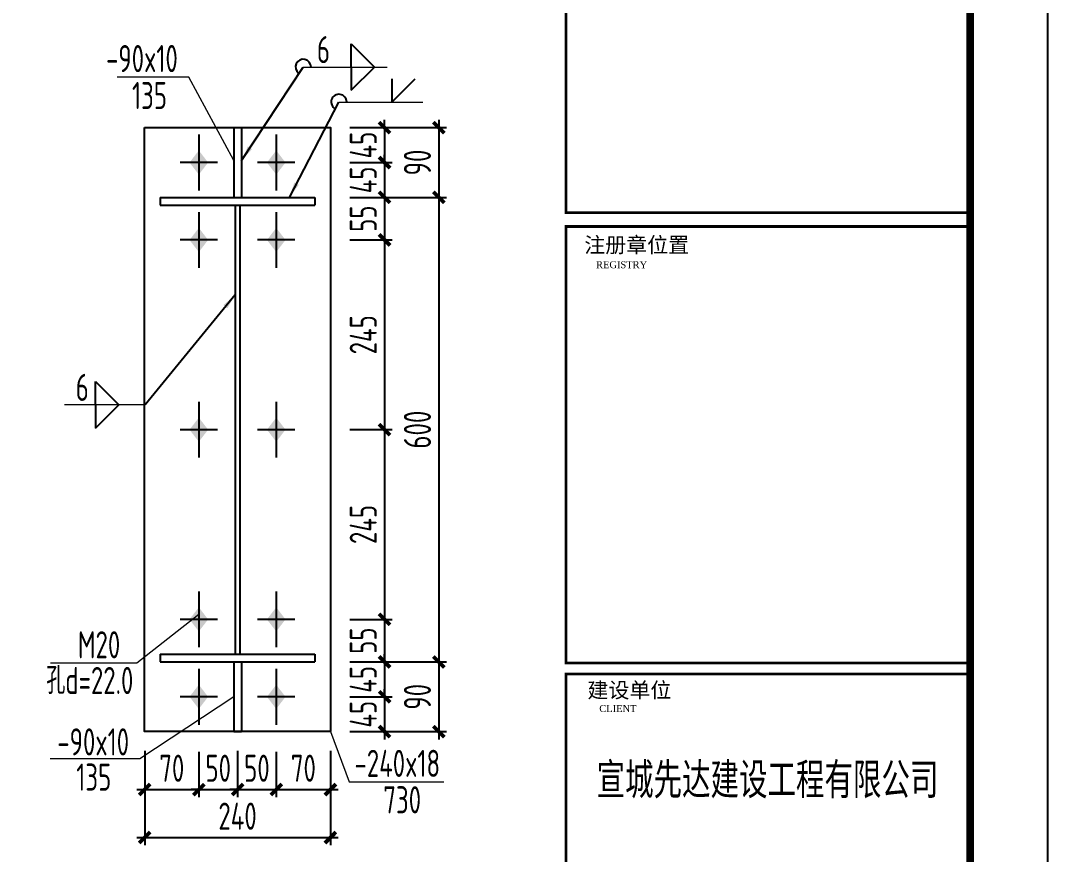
# Model space of a CAD drawing. Extents: x -3102990 to -851544, y -5293060 to -2540151.
# Drawn here: x -1282997 to -1269730, y -2650913 to -2640144 of the extents above; entities that cross this region are included whole.
import ezdxf

# ---------------------------------------------------------------- set-up
doc = ezdxf.new("R2010")
doc.units = 0
doc.header["$LTSCALE"] = 1000
doc.header["$PDMODE"] = 1
doc.linetypes.add('DOTE', pattern=[2.42, 2, -0.2, 0.02, -0.2])
doc.layers.get('0').update_dxf_attribs({"linetype": 'CONTINUOUS'})
doc.layers.get('Defpoints').update_dxf_attribs({"linetype": 'CONTINUOUS'})
for name, color, linetype in [('10', 7, 'CONTINUOUS'), ('AXIS', 253, 'DOTE'), ('COLU', 7, 'CONTINUOUS'), ('DIM', 3, 'CONTINUOUS'), ('PUB_TEXT', 7, 'CONTINUOUS'), ('PUB_TITLE', 4, 'CONTINUOUS'), ('TEXT', 7, 'CONTINUOUS'), ('WELD', 7, 'CONTINUOUS'), ('WIN', 3, 'CONTINUOUS')]:
    doc.layers.add(name, color=color, linetype=linetype)
doc.styles.add('GHF', font='times.ttf')
doc.styles.add('HZTXT', font='txt.shx', dxfattribs={"width": 0.7, "height": 300, "bigfont": 'hztxt.shx'})
doc.styles.add('STYLE1', font='simhei.ttf', dxfattribs={"width": 0.8})
doc.styles.add('TSSD_Dimension', font='tssdeng.shx', dxfattribs={"width": 0.7, "bigfont": 'Hztxt.shx'})
doc.styles.add('TSSD_Rein', font='Tssdeng.shx', dxfattribs={"width": 0.75, "bigfont": 'hztxt.shx'})
doc.dimstyles.new('TSSD_10_100', dxfattribs={"dimtxt": 350, "dimasz": 100, "dimexe": 100, "dimexo": 250, "dimgap": 100, "dimtad": 1, "dimdec": 0, "dimlfac": 0.1, "dimzin": 0, "dimdsep": 46, "dimtxsty": 'TSSD_Dimension', "dimblk": 'ARCHTICK', "dimcen": 0, "dimdle": 100, "dimclrt": 7, "dimadec": 0, "dimazin": 0, "dimtfac": 1, "dimtdec": 0, "dimtix": 1, "dimtmove": 2, "dimatfit": 3, "dimldrblk": 'ARCHTICK', "dimfxl": 1, "dimtolj": 1, "dimtzin": 0, "dimarcsym": 0})
doc.dimstyles.new('TSSD_LEADER_STYLE_200.0', dxfattribs={"dimtxt": 700, "dimasz": 200, "dimexe": 200, "dimexo": 500, "dimgap": 0.09, "dimtad": 0, "dimtih": 1, "dimtoh": 1, "dimdec": 4, "dimzin": 0, "dimdsep": 46, "dimtxsty": 'Standard', "dimcen": 0.09, "dimdle": 200, "dimclrt": 7, "dimadec": 0, "dimazin": 0, "dimtfac": 1, "dimtdec": 4, "dimtofl": 0, "dimtmove": 0, "dimatfit": 3, "dimfxl": 1, "dimtolj": 1, "dimtzin": 0, "dimarcsym": 0})

# ---------------------------------------------------------------- blocks, each defined once
blk = doc.blocks.new('A$C5C7C78FF')
at = {"layer": '10', "color": 0}
blk.add_solid([(27, -141, -192), (-73, -11, -192), (127, -11, -192), (27, 119, -192)], dxfattribs=at)
at = {"layer": 'AXIS', "color": 0, "linetype": 'ByBlock'}
for p, q in [((27, -311, -192), (27, 289, -192)), ((227, -11, -192), (-173, -11, -192))]:
    blk.add_line(p, q, dxfattribs=at)
blk = doc.blocks.new('_ArchTick')
at = {"color": 0, "const_width": 0.5}
blk.add_lwpolyline([(-0.71, -0.71), (0.71, 0.71)], dxfattribs=at)
blk = doc.blocks.new('*D248')
at = {"layer": 'Defpoints', "color": 0}
for p in [(-1278993, -2641527), (-1278993, -2641977), (-1278294, -2641977)]:
    blk.add_point(p, dxfattribs=at)
at = {"layer": 'DIM', "color": 0, "lineweight": -2}
for p, q in [((-1278743, -2641527), (-1278194, -2641527)), ((-1278294, -2641527), (-1278294, -2641427)), ((-1278294, -2641527), (-1278294, -2641977)), ((-1278743, -2641977), (-1278194, -2641977)), ((-1278294, -2641977), (-1278294, -2642077))]:
    blk.add_line(p, q, dxfattribs=at)
at = {"layer": 'DIM', "color": 0, "lineweight": -2, "xscale": 100, "yscale": 100, "zscale": 100}
for p, rotation in [((-1278294, -2641527), 270), ((-1278294, -2641977), 90)]:
    blk.add_blockref('_ArchTick', p, dxfattribs=dict(at, rotation=rotation))
at = {"layer": 'DIM', "color": 7, "insert": (-1278569, -2641752), "char_height": 350, "attachment_point": 5, "rotation": 90, "style": 'TSSD_Dimension'}
blk.add_mtext('\\A1;45', dxfattribs=at)
blk = doc.blocks.new('*D249')
at = {"layer": 'Defpoints', "color": 0}
for p in [(-1278993, -2641977), (-1278993, -2642427), (-1278294, -2642427)]:
    blk.add_point(p, dxfattribs=at)
at = {"layer": 'DIM', "color": 0, "lineweight": -2}
for p, q in [((-1278294, -2641977), (-1278294, -2641877)), ((-1278743, -2641977), (-1278194, -2641977)), ((-1278294, -2641977), (-1278294, -2642427)), ((-1278743, -2642427), (-1278194, -2642427)), ((-1278294, -2642427), (-1278294, -2642527))]:
    blk.add_line(p, q, dxfattribs=at)
at = {"layer": 'DIM', "color": 0, "lineweight": -2, "xscale": 100, "yscale": 100, "zscale": 100}
for p, rotation in [((-1278294, -2641977), 270), ((-1278294, -2642427), 90)]:
    blk.add_blockref('_ArchTick', p, dxfattribs=dict(at, rotation=rotation))
at = {"layer": 'DIM', "color": 7, "insert": (-1278569, -2642202), "char_height": 350, "attachment_point": 5, "rotation": 90, "style": 'TSSD_Dimension'}
blk.add_mtext('\\A1;45', dxfattribs=at)
blk = doc.blocks.new('*D250')
at = {"layer": 'Defpoints', "color": 0}
for p in [(-1278993, -2642427), (-1278993, -2642977), (-1278294, -2642977)]:
    blk.add_point(p, dxfattribs=at)
at = {"layer": 'DIM', "color": 0, "lineweight": -2}
for p, q in [((-1278294, -2642327), (-1278294, -2643077)), ((-1278743, -2642427), (-1278194, -2642427)), ((-1278743, -2642977), (-1278194, -2642977))]:
    blk.add_line(p, q, dxfattribs=at)
at = {"layer": 'DIM', "color": 0, "lineweight": -2, "xscale": 100, "yscale": 100, "zscale": 100}
for p, rotation in [((-1278294, -2642427), 90), ((-1278294, -2642977), 270)]:
    blk.add_blockref('_ArchTick', p, dxfattribs=dict(at, rotation=rotation))
at = {"layer": 'DIM', "color": 7, "insert": (-1278569, -2642702), "char_height": 350, "attachment_point": 5, "rotation": 90, "style": 'TSSD_Dimension'}
blk.add_mtext('\\A1;55', dxfattribs=at)
blk = doc.blocks.new('*D251')
at = {"layer": 'Defpoints', "color": 0}
for p in [(-1278993, -2647877), (-1278993, -2648427), (-1278294, -2648427)]:
    blk.add_point(p, dxfattribs=at)
at = {"layer": 'DIM', "color": 0, "lineweight": -2}
for p, q in [((-1278294, -2647777), (-1278294, -2648527)), ((-1278743, -2647877), (-1278194, -2647877)), ((-1278743, -2648427), (-1278194, -2648427))]:
    blk.add_line(p, q, dxfattribs=at)
at = {"layer": 'DIM', "color": 0, "lineweight": -2, "xscale": 100, "yscale": 100, "zscale": 100}
for p, rotation in [((-1278294, -2647877), 90), ((-1278294, -2648427), 270)]:
    blk.add_blockref('_ArchTick', p, dxfattribs=dict(at, rotation=rotation))
at = {"layer": 'DIM', "color": 7, "insert": (-1278569, -2648152), "char_height": 350, "attachment_point": 5, "rotation": 90, "style": 'TSSD_Dimension'}
blk.add_mtext('\\A1;55', dxfattribs=at)
blk = doc.blocks.new('*D252')
at = {"layer": 'Defpoints', "color": 0}
for p in [(-1278993, -2648427), (-1278993, -2648877), (-1278294, -2648877)]:
    blk.add_point(p, dxfattribs=at)
at = {"layer": 'DIM', "color": 0, "lineweight": -2}
for p, q in [((-1278743, -2648427), (-1278194, -2648427)), ((-1278294, -2648427), (-1278294, -2648327)), ((-1278294, -2648427), (-1278294, -2648877)), ((-1278743, -2648877), (-1278194, -2648877)), ((-1278294, -2648877), (-1278294, -2648977))]:
    blk.add_line(p, q, dxfattribs=at)
at = {"layer": 'DIM', "color": 0, "lineweight": -2, "xscale": 100, "yscale": 100, "zscale": 100}
for p, rotation in [((-1278294, -2648427), 270), ((-1278294, -2648877), 90)]:
    blk.add_blockref('_ArchTick', p, dxfattribs=dict(at, rotation=rotation))
at = {"layer": 'DIM', "color": 7, "insert": (-1278569, -2648652), "char_height": 350, "attachment_point": 5, "rotation": 90, "style": 'TSSD_Dimension'}
blk.add_mtext('\\A1;45', dxfattribs=at)
blk = doc.blocks.new('*D253')
at = {"layer": 'Defpoints', "color": 0}
for p in [(-1278993, -2648877), (-1278993, -2649327), (-1278294, -2649327)]:
    blk.add_point(p, dxfattribs=at)
at = {"layer": 'DIM', "color": 0, "lineweight": -2}
for p, q in [((-1278294, -2648877), (-1278294, -2648777)), ((-1278743, -2648877), (-1278194, -2648877)), ((-1278294, -2648877), (-1278294, -2649327)), ((-1278743, -2649327), (-1278194, -2649327)), ((-1278294, -2649327), (-1278294, -2649427))]:
    blk.add_line(p, q, dxfattribs=at)
at = {"layer": 'DIM', "color": 0, "lineweight": -2, "xscale": 100, "yscale": 100, "zscale": 100}
for p, rotation in [((-1278294, -2648877), 270), ((-1278294, -2649327), 90)]:
    blk.add_blockref('_ArchTick', p, dxfattribs=dict(at, rotation=rotation))
at = {"layer": 'DIM', "color": 7, "insert": (-1278569, -2649102), "char_height": 350, "attachment_point": 5, "rotation": 90, "style": 'TSSD_Dimension'}
blk.add_mtext('\\A1;45', dxfattribs=at)
blk = doc.blocks.new('*D254')
at = {"layer": 'Defpoints', "color": 0}
for p in [(-1281393, -2649327), (-1280693, -2649337), (-1280693, -2650075)]:
    blk.add_point(p, dxfattribs=at)
at = {"layer": 'DIM', "color": 0, "lineweight": -2}
for p, q in [((-1281393, -2649577), (-1281393, -2650175)), ((-1280693, -2649587), (-1280693, -2650175)), ((-1281493, -2650075), (-1280593, -2650075))]:
    blk.add_line(p, q, dxfattribs=at)
at = {"layer": 'DIM', "color": 0, "lineweight": -2, "xscale": 100, "yscale": 100, "zscale": 100, "rotation": 180}
blk.add_blockref('_ArchTick', (-1281393, -2650075), dxfattribs=at)
at = {"layer": 'DIM', "color": 0, "lineweight": -2, "xscale": 100, "yscale": 100, "zscale": 100}
blk.add_blockref('_ArchTick', (-1280693, -2650075), dxfattribs=at)
at = {"layer": 'DIM', "color": 7, "insert": (-1281043, -2649800), "char_height": 350, "attachment_point": 5, "style": 'TSSD_Dimension'}
blk.add_mtext('\\A1;70', dxfattribs=at)
blk = doc.blocks.new('*D255')
at = {"layer": 'Defpoints', "color": 0}
for p in [(-1280693, -2649337), (-1280193, -2649327), (-1280193, -2650075)]:
    blk.add_point(p, dxfattribs=at)
at = {"layer": 'DIM', "color": 0, "lineweight": -2}
for p, q in [((-1280693, -2649587), (-1280693, -2650175)), ((-1280193, -2649577), (-1280193, -2650175)), ((-1280693, -2650075), (-1280793, -2650075)), ((-1280693, -2650075), (-1280193, -2650075)), ((-1280193, -2650075), (-1280093, -2650075))]:
    blk.add_line(p, q, dxfattribs=at)
at = {"layer": 'DIM', "color": 0, "lineweight": -2, "xscale": 100, "yscale": 100, "zscale": 100}
blk.add_blockref('_ArchTick', (-1280693, -2650075), dxfattribs=at)
at = {"layer": 'DIM', "color": 0, "lineweight": -2, "xscale": 100, "yscale": 100, "zscale": 100, "rotation": 180}
blk.add_blockref('_ArchTick', (-1280193, -2650075), dxfattribs=at)
at = {"layer": 'DIM', "color": 7, "insert": (-1280443, -2649800), "char_height": 350, "attachment_point": 5, "style": 'TSSD_Dimension'}
blk.add_mtext('\\A1;50', dxfattribs=at)
blk = doc.blocks.new('*D256')
at = {"layer": 'Defpoints', "color": 0}
for p in [(-1280193, -2649327), (-1279693, -2649337), (-1279693, -2650075)]:
    blk.add_point(p, dxfattribs=at)
at = {"layer": 'DIM', "color": 0, "lineweight": -2}
for p, q in [((-1280193, -2649577), (-1280193, -2650175)), ((-1279693, -2649587), (-1279693, -2650175)), ((-1280193, -2650075), (-1280293, -2650075)), ((-1280193, -2650075), (-1279693, -2650075)), ((-1279693, -2650075), (-1279593, -2650075))]:
    blk.add_line(p, q, dxfattribs=at)
at = {"layer": 'DIM', "color": 0, "lineweight": -2, "xscale": 100, "yscale": 100, "zscale": 100}
blk.add_blockref('_ArchTick', (-1280193, -2650075), dxfattribs=at)
at = {"layer": 'DIM', "color": 0, "lineweight": -2, "xscale": 100, "yscale": 100, "zscale": 100, "rotation": 180}
blk.add_blockref('_ArchTick', (-1279693, -2650075), dxfattribs=at)
at = {"layer": 'DIM', "color": 7, "insert": (-1279943, -2649800), "char_height": 350, "attachment_point": 5, "style": 'TSSD_Dimension'}
blk.add_mtext('\\A1;50', dxfattribs=at)
blk = doc.blocks.new('*D257')
at = {"layer": 'Defpoints', "color": 0}
for p in [(-1279693, -2649337), (-1278993, -2649327), (-1278993, -2650075)]:
    blk.add_point(p, dxfattribs=at)
at = {"layer": 'DIM', "color": 0, "lineweight": -2}
for p, q in [((-1279693, -2649587), (-1279693, -2650175)), ((-1278993, -2649577), (-1278993, -2650175)), ((-1279793, -2650075), (-1278893, -2650075))]:
    blk.add_line(p, q, dxfattribs=at)
at = {"layer": 'DIM', "color": 0, "lineweight": -2, "xscale": 100, "yscale": 100, "zscale": 100, "rotation": 180}
blk.add_blockref('_ArchTick', (-1279693, -2650075), dxfattribs=at)
at = {"layer": 'DIM', "color": 0, "lineweight": -2, "xscale": 100, "yscale": 100, "zscale": 100}
blk.add_blockref('_ArchTick', (-1278993, -2650075), dxfattribs=at)
at = {"layer": 'DIM', "color": 7, "insert": (-1279343, -2649800), "char_height": 350, "attachment_point": 5, "style": 'TSSD_Dimension'}
blk.add_mtext('\\A1;70', dxfattribs=at)
blk = doc.blocks.new('*D258')
at = {"layer": 'Defpoints', "color": 0}
for p in [(-1281393, -2649327), (-1278993, -2649327), (-1278993, -2650694)]:
    blk.add_point(p, dxfattribs=at)
at = {"layer": 'DIM', "color": 0, "lineweight": -2}
for p, q in [((-1281393, -2649577), (-1281393, -2650794)), ((-1278993, -2649577), (-1278993, -2650794)), ((-1281493, -2650694), (-1278893, -2650694))]:
    blk.add_line(p, q, dxfattribs=at)
at = {"layer": 'DIM', "color": 0, "lineweight": -2, "xscale": 100, "yscale": 100, "zscale": 100, "rotation": 180}
blk.add_blockref('_ArchTick', (-1281393, -2650694), dxfattribs=at)
at = {"layer": 'DIM', "color": 0, "lineweight": -2, "xscale": 100, "yscale": 100, "zscale": 100}
blk.add_blockref('_ArchTick', (-1278993, -2650694), dxfattribs=at)
at = {"layer": 'DIM', "color": 7, "insert": (-1280193, -2650419), "char_height": 350, "attachment_point": 5, "style": 'TSSD_Dimension'}
blk.add_mtext('\\A1;240', dxfattribs=at)
blk = doc.blocks.new('_WELD004')
at = {"color": 0, "linetype": 'ByBlock'}
for p, q in [((0, 1), (1, 0)), ((0, 0), (0, 1))]:
    blk.add_line(p, q, dxfattribs=at)
blk = doc.blocks.new('*D259')
at = {"layer": 'Defpoints', "color": 0}
for p in [(-1278993, -2641527), (-1278993, -2642427), (-1277594, -2642427)]:
    blk.add_point(p, dxfattribs=at)
at = {"layer": 'DIM', "color": 0, "lineweight": -2}
for p, q in [((-1278743, -2641527), (-1277494, -2641527)), ((-1277594, -2641427), (-1277594, -2642527)), ((-1278743, -2642427), (-1277494, -2642427))]:
    blk.add_line(p, q, dxfattribs=at)
at = {"layer": 'DIM', "color": 0, "lineweight": -2, "xscale": 100, "yscale": 100, "zscale": 100}
for p, rotation in [((-1277594, -2641527), 90), ((-1277594, -2642427), 270)]:
    blk.add_blockref('_ArchTick', p, dxfattribs=dict(at, rotation=rotation))
at = {"layer": 'DIM', "color": 7, "insert": (-1277869, -2641977), "char_height": 350, "attachment_point": 5, "rotation": 90, "style": 'TSSD_Dimension'}
blk.add_mtext('\\A1;90', dxfattribs=at)
blk = doc.blocks.new('*D260')
at = {"layer": 'Defpoints', "color": 0}
for p in [(-1278993, -2648427), (-1278993, -2649327), (-1277594, -2649327)]:
    blk.add_point(p, dxfattribs=at)
at = {"layer": 'DIM', "color": 0, "lineweight": -2}
for p, q in [((-1278743, -2648427), (-1277494, -2648427)), ((-1277594, -2648327), (-1277594, -2649427)), ((-1278743, -2649327), (-1277494, -2649327))]:
    blk.add_line(p, q, dxfattribs=at)
at = {"layer": 'DIM', "color": 0, "lineweight": -2, "xscale": 100, "yscale": 100, "zscale": 100}
for p, rotation in [((-1277594, -2648427), 90), ((-1277594, -2649327), 270)]:
    blk.add_blockref('_ArchTick', p, dxfattribs=dict(at, rotation=rotation))
at = {"layer": 'DIM', "color": 7, "insert": (-1277869, -2648877), "char_height": 350, "attachment_point": 5, "rotation": 90, "style": 'TSSD_Dimension'}
blk.add_mtext('\\A1;90', dxfattribs=at)
blk = doc.blocks.new('*D261')
at = {"layer": 'Defpoints', "color": 0}
for p in [(-1278993, -2642427), (-1278993, -2648427), (-1277594, -2648427)]:
    blk.add_point(p, dxfattribs=at)
at = {"layer": 'DIM', "color": 0, "lineweight": -2}
for p, q in [((-1277594, -2642327), (-1277594, -2648527)), ((-1278743, -2642427), (-1277494, -2642427)), ((-1278743, -2648427), (-1277494, -2648427))]:
    blk.add_line(p, q, dxfattribs=at)
at = {"layer": 'DIM', "color": 0, "lineweight": -2, "xscale": 100, "yscale": 100, "zscale": 100}
for p, rotation in [((-1277594, -2642427), 90), ((-1277594, -2648427), 270)]:
    blk.add_blockref('_ArchTick', p, dxfattribs=dict(at, rotation=rotation))
at = {"layer": 'DIM', "color": 7, "insert": (-1277869, -2645427), "char_height": 350, "attachment_point": 5, "rotation": 90, "style": 'TSSD_Dimension'}
blk.add_mtext('\\A1;600', dxfattribs=at)
blk = doc.blocks.new('*D262')
at = {"layer": 'Defpoints', "color": 0, "ltscale": 1.5}
for p in [(-1278992, -2642977), (-1278993, -2645427, -288), (-1278294, -2645427)]:
    blk.add_point(p, dxfattribs=at)
at = {"layer": 'DIM', "color": 0, "lineweight": -2, "ltscale": 1.5}
for p, q in [((-1278294, -2642877), (-1278294, -2645527)), ((-1278742, -2642977), (-1278194, -2642977)), ((-1278743, -2645427), (-1278194, -2645427))]:
    blk.add_line(p, q, dxfattribs=at)
at = {"layer": 'DIM', "color": 0, "lineweight": -2, "ltscale": 1.5, "xscale": 100, "yscale": 100, "zscale": 100}
for p, rotation in [((-1278294, -2642977), 90), ((-1278294, -2645427), 270)]:
    blk.add_blockref('_ArchTick', p, dxfattribs=dict(at, rotation=rotation))
at = {"layer": 'DIM', "color": 7, "lineweight": 5, "ltscale": 1.5, "insert": (-1278569, -2644202), "char_height": 350, "attachment_point": 5, "rotation": 90, "style": 'TSSD_Dimension'}
blk.add_mtext('\\A1;245', dxfattribs=at)
blk = doc.blocks.new('*D277')
at = {"layer": 'Defpoints', "color": 0, "ltscale": 1.5}
for p in [(-1278992, -2645427), (-1278993, -2647877, -288), (-1278294, -2647877)]:
    blk.add_point(p, dxfattribs=at)
at = {"layer": 'DIM', "color": 0, "lineweight": -2, "ltscale": 1.5}
for p, q in [((-1278294, -2645327), (-1278294, -2647977)), ((-1278742, -2645427), (-1278194, -2645427)), ((-1278743, -2647877), (-1278194, -2647877))]:
    blk.add_line(p, q, dxfattribs=at)
at = {"layer": 'DIM', "color": 0, "lineweight": -2, "ltscale": 1.5, "xscale": 100, "yscale": 100, "zscale": 100}
for p, rotation in [((-1278294, -2645427), 90), ((-1278294, -2647877), 270)]:
    blk.add_blockref('_ArchTick', p, dxfattribs=dict(at, rotation=rotation))
at = {"layer": 'DIM', "color": 7, "lineweight": 5, "ltscale": 1.5, "insert": (-1278569, -2646652), "char_height": 350, "attachment_point": 5, "rotation": 90, "style": 'TSSD_Dimension'}
blk.add_mtext('\\A1;245', dxfattribs=at)
blk = doc.blocks.new('A$C18BE6784')
at = {"layer": 'PUB_TITLE'}
blk.add_lwpolyline([(0, 0), (0, 42000), (89100, 42000), (89100, 0)], close=True, dxfattribs=at)
at = {"layer": 'PUB_TITLE', "const_width": 100}
blk.add_lwpolyline([(88100, 1000), (88100, 41000), (713, 41000), (713, 1000), (88100, 1000)], dxfattribs=at)
at = {"layer": 'PUB_TITLE', "color": 4, "const_width": 35.1}
for points in [[(82879, 30278), (88100, 30278), (88100, 35622), (82879, 35622)], [(82879, 30099), (88100, 30099), (88100, 24461), (82879, 24461)], [(82879, 24321), (88100, 24321), (88100, 13093), (82879, 13093)]]:
    blk.add_lwpolyline(points, close=True, dxfattribs=at)
at = {"layer": 'PUB_TEXT'}
for s, height, style, p in [('注册章位置', 198.6, 'STYLE1', (83116, 29762)), ('REGISTRY', 89.4, 'GHF', (83268, 29560)), ('建设单位', 198.6, 'STYLE1', (83157, 24012)), ('CLIENT', 89.4, 'GHF', (83310, 23829))]:
    blk.add_text(s, height=height, dxfattribs=dict(at, style=style)).set_placement(p)
at = {"layer": 'WIN', "color": 6, "style": 'HZTXT', "width": 0.8}
blk.add_text('宣城先达建设工程有限公司', height=460, dxfattribs=at).set_placement((83275, 22715))

msp = doc.modelspace()

# ---------------------------------------------------------------- linework, layer by layer
at = {"layer": 'COLU', "linetype": 'ByBlock', "lineweight": 9}
for p, q in [((-1280821.42, -2640874.01, -96), (-1281747.47, -2640874.01, -96)), ((-1280243.22, -2641952.27, -288), (-1280821.42, -2640874.01, -96)), ((-1280693.22, -2647814.04, -288), (-1281494.3, -2648443.65, -96)), ((-1280243.22, -2648877.27, -288), (-1281453.51, -2649676.38, -288)), ((-1278993.22, -2649327.27, -288), (-1278752.24, -2649975.79, -96)), ((-1281453.51, -2649676.38, -288), (-1282614.5, -2649676.38, -288)), ((-1278752.24, -2649975.79, -96), (-1277526.18, -2649975.79, -96))]:
    msp.add_line(p, q, dxfattribs=at)
at = {"layer": 'COLU', "linetype": 'ByBlock'}
for p, q in [((-1280243.22, -2641527.27, -288), (-1280243.22, -2642427.27, -288)), ((-1280143.22, -2641527.27, -288), (-1280143.22, -2642427.27, -288)), ((-1281193.22, -2642427.27, -288), (-1279193.22, -2642427.27, -288)), ((-1281193.22, -2642427.27, -288), (-1281193.22, -2642527.27, -288)), ((-1281193.22, -2642427.27, -288), (-1281193.22, -2642527.27, -288)), ((-1280243.22, -2642427.27, -288), (-1280143.22, -2642427.27, -288)), ((-1279193.22, -2642427.27, -288), (-1279193.22, -2642527.27, -288)), ((-1279193.22, -2642427.27, -288), (-1279193.22, -2642527.27, -288)), ((-1281193.22, -2642527.27, -288), (-1279193.22, -2642527.27, -288)), ((-1280223.22, -2642527.27, -288), (-1280223.22, -2648327.27, -288)), ((-1280163.22, -2642527.27, -288), (-1280163.22, -2648327.27, -288)), ((-1281193.22, -2648327.27, -288), (-1279193.22, -2648327.27, -288)), ((-1281193.22, -2648327.27, -288), (-1281193.22, -2648427.27, -288)), ((-1281193.22, -2648427.27, -288), (-1279193.22, -2648427.27, -288)), ((-1280243.22, -2648427.27, -288), (-1280243.22, -2649327.27, -288)), ((-1280143.22, -2648427.27, -288), (-1280143.22, -2649327.27, -288)), ((-1279193.22, -2648327.27, -288), (-1279193.22, -2648427.27, -288)), ((-1280243.22, -2649327.27, -288), (-1280143.22, -2649327.27, -288))]:
    msp.add_line(p, q, dxfattribs=at)
at = {"layer": 'COLU', "elevation": -288}
msp.add_lwpolyline([(-1281393.22, -2641527.27), (-1278993.22, -2641527.27), (-1278993.22, -2649327.27), (-1281393.22, -2649327.27)], close=True, dxfattribs=at)
at = {"layer": 'TEXT', "lineweight": 9}
msp.add_line((-1281494.3, -2648443.65, -96), (-1282611.09, -2648443.65, -96), dxfattribs=at)
at = {"layer": 'WELD', "lineweight": 9}
for p, q in [((-1279343.91, -2640744, -288), (-1278259.95, -2640744, -288)), ((-1278883.26, -2641196.22, -288), (-1277799.29, -2641196.22, -288)), ((-1281387.57, -2645105.95, -576), (-1282428.67, -2645105.95, -576))]:
    msp.add_line(p, q, dxfattribs=at)
at = {"layer": 'WELD'}
for centre, end in [((-1279343.91, -2640744, -288), 232.532418), ((-1278883.26, -2641196.22, -288), 242.549377)]:
    msp.add_arc(centre, 100, 0, end, dxfattribs=at)

# ---------------------------------------------------------------- block references
at = {"ltscale": 1.5}
msp.add_blockref('A$C18BE6784', (-1358829.95, -2672902.4), dxfattribs=at)
at = {"layer": 'COLU', "linetype": 'ByBlock', "xscale": -1.199999999953434, "yscale": 1.199999999720603, "zscale": 1.200000000000045, "rotation": 180}
for p in [(-1280725.89, -2641990.7, -57.6), (-1279725.89, -2641990.7, -57.6), (-1280725.89, -2642990.7, -57.6), (-1279725.89, -2642990.7, -57.6), (-1280725.89, -2645440.7, 230.4), (-1279725.89, -2645440.7, 230.4), (-1280725.89, -2647890.7, -57.6), (-1279725.89, -2647890.7, -57.6), (-1280725.89, -2648890.7, -57.6), (-1279725.89, -2648890.7, -57.6)]:
    msp.add_blockref('A$C5C7C78FF', p, dxfattribs=at)
at = {"layer": 'WELD', "yscale": 300, "zscale": 300}
for p, xscale, rotation in [((-1278724.2, -2640744, -288), 300, 359.999999999911), ((-1278724.2, -2640744, -288), -300, 180), ((-1278199.29, -2640896.22, -288), -300, 180), ((-1282028.67, -2645105.95, -576), -300, 180)]:
    msp.add_blockref('_WELD004', p, dxfattribs=dict(at, xscale=xscale, rotation=rotation))
at = {"layer": 'WELD', "xscale": 300, "yscale": 300, "zscale": 300}
msp.add_blockref('_WELD004', (-1282028.67, -2645105.95, -576), dxfattribs=at)

# ---------------------------------------------------------------- texts
at = {"layer": 'TEXT', "lineweight": 9, "style": 'TSSD_Rein', "width": 0.7}
for s, p in [('6', (-1279167.64, -2640694, -288)), ('-90x10', (-1281892.17, -2640810.15, -96)), ('135', (-1281556.26, -2641287.32, -96)), ('6', (-1282283.78, -2645055.95, -576)), ('M20', (-1282256.13, -2648380.19, -96)), ('孔d=22.0', (-1282663.3, -2648841.79, -96)), ('-90x10', (-1282521.59, -2649634.77, -288)), ('-240x18', (-1278682.62, -2649911.93, -96)), ('135', (-1282276.28, -2650089.7, -288)), ('730', (-1278310.1, -2650382.4, -96))]:
    msp.add_text(s, height=350, dxfattribs=at).set_placement(p)

# ---------------------------------------------------------------- dimensions: what is measured, and where the dimension line sits
at = {"layer": 'DIM'}
for base, p1, p2, picture, middle in [((-1278294.18, -2641977.27, -288), (-1278993.22, -2641527.27, -288), (-1278993.22, -2641977.27, -288), '*D248', (-1278569.18, -2641752.27, -288)), ((-1277594.22, -2642427.27, -288), (-1278993.22, -2641527.27, -288), (-1278993.22, -2642427.27, -288), '*D259', (-1277869.22, -2641977.27, -288)), ((-1278294.18, -2642427.27, -288), (-1278993.22, -2641977.27, -288), (-1278993.22, -2642427.27, -288), '*D249', (-1278569.18, -2642202.27, -288)), ((-1278294.18, -2642977.27, -288), (-1278993.22, -2642427.27, -288), (-1278993.22, -2642977.27, -288), '*D250', (-1278569.18, -2642702.27, -288)), ((-1277594.22, -2648427.27, -288), (-1278993.22, -2642427.27, -288), (-1278993.22, -2648427.27, -288), '*D261', (-1277869.22, -2645427.27, -288)), ((-1278294.18, -2648427.27, -288), (-1278993.22, -2647877.27, -288), (-1278993.22, -2648427.27, -288), '*D251', (-1278569.18, -2648152.27, -288)), ((-1278294.18, -2648877.27, -288), (-1278993.22, -2648427.27, -288), (-1278993.22, -2648877.27, -288), '*D252', (-1278569.18, -2648652.27, -288)), ((-1277594.22, -2649327.27, -288), (-1278993.22, -2648427.27, -288), (-1278993.22, -2649327.27, -288), '*D260', (-1277869.22, -2648877.27, -288)), ((-1278294.18, -2649327.27, -288), (-1278993.22, -2648877.27, -288), (-1278993.22, -2649327.27, -288), '*D253', (-1278569.18, -2649102.27, -288))]:
    dim = msp.add_linear_dim(base=base, p1=p1, p2=p2, angle=90, dimstyle='TSSD_10_100', dxfattribs=at)
    dim.commit()
    dim.dimension.update_dxf_attribs({"geometry": picture, "text_midpoint": middle})
at = {"layer": 'DIM', "lineweight": 5, "ltscale": 1.5}
for base, p1, p2, picture, middle in [((-1278294.18, -2645427.27), (-1278992.23, -2642977.27), (-1278993.22, -2645427.27, -288), '*D262', (-1278569.18, -2644202.27)), ((-1278294.18, -2647877.27), (-1278992.23, -2645427.27), (-1278993.22, -2647877.27, -288), '*D277', (-1278569.18, -2646652.27))]:
    dim = msp.add_linear_dim(base=base, p1=p1, p2=p2, angle=90, dimstyle='TSSD_10_100', dxfattribs=at)
    dim.commit()
    dim.dimension.update_dxf_attribs({"geometry": picture, "text_midpoint": middle})
at = {"layer": 'DIM'}
for base, p1, p2, picture, middle in [((-1280693.22, -2650074.56, -288), (-1281393.22, -2649327.27, -288), (-1280693.22, -2649337.47, -288), '*D254', (-1281043.22, -2649799.56, -288)), ((-1278993.22, -2650693.54, -288), (-1281393.22, -2649327.27, -288), (-1278993.22, -2649327.27, -288), '*D258', (-1280193.22, -2650418.54, -288)), ((-1280193.22, -2650074.56, -288), (-1280693.22, -2649337.47, -288), (-1280193.22, -2649327.27, -288), '*D255', (-1280443.22, -2649799.56, -288)), ((-1279693.22, -2650074.56, -288), (-1280193.22, -2649327.27, -288), (-1279693.22, -2649337.47, -288), '*D256', (-1279943.22, -2649799.56, -288)), ((-1278993.22, -2650074.56, -288), (-1279693.22, -2649337.47, -288), (-1278993.22, -2649327.27, -288), '*D257', (-1279343.22, -2649799.56, -288))]:
    dim = msp.add_linear_dim(base=base, p1=p1, p2=p2, dimstyle='TSSD_10_100', dxfattribs=at)
    dim.commit()
    dim.dimension.update_dxf_attribs({"geometry": picture, "text_midpoint": middle})

# ---------------------------------------------------------------- leaders
at = {"layer": 'WELD', "lineweight": 9}
for points in [[(-1280143.22, -2641953.04, -288), (-1279343.91, -2640744, -288)], [(-1279522.76, -2642427.27, -288), (-1278883.26, -2641196.22, -288)], [(-1280223.22, -2643684.56, -576), (-1281387.57, -2645105.95, -576)]]:
    msp.add_leader(points, dimstyle='TSSD_LEADER_STYLE_200.0', dxfattribs=at)

doc.saveas('drawing.dxf')
